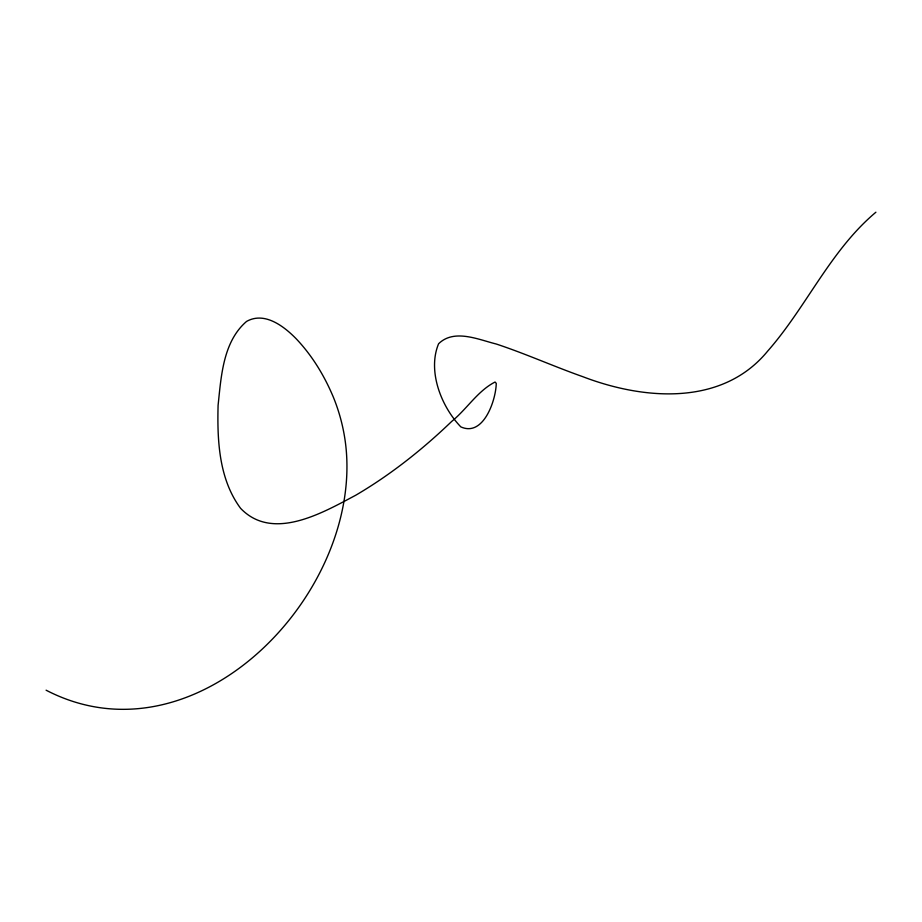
<?xml version="1.0" encoding="UTF-8"?>
<svg xmlns="http://www.w3.org/2000/svg" width="922" height="922" viewBox="0 0 922 922"><rect width="100%" height="100%" fill="white"/><g stroke="black" fill="none" stroke-linecap="round" stroke-linejoin="round"><path stroke-width="1.38" d="M875.9 212.21C830.226 250.577 806.508 306.98 767.646 351.144C722.099 406.694 643.372 399.883 582.831 376.695C553.73 366.414 525.552 353.691 496.232 344.01C478.322 339.573 454.108 328.555 438.595 343.756C427.266 371.001 441.235 406.614 460.816 426.874C483.393 437.235 495.921 400.332 496.255 383.356L495.056 382.031C477.769 390.801 466.705 409.299 451.642 421.469C422.507 449.463 390.628 474.761 355.731 495.241C322.907 512.62 272.739 541.998 240.573 508.31C218.894 479.071 217.166 440.439 218.088 405.369C221.176 376.476 222.974 341.739 246.554 321.432C264.487 311.302 283.838 326.169 296.077 338.662C312.258 355.638 324.556 376.026 333.545 397.624A177.289 169.199 61.1 0 1 345.842 446.133C362.127 594.632 195.452 767.646 46.1 690.198"/></g></svg>
